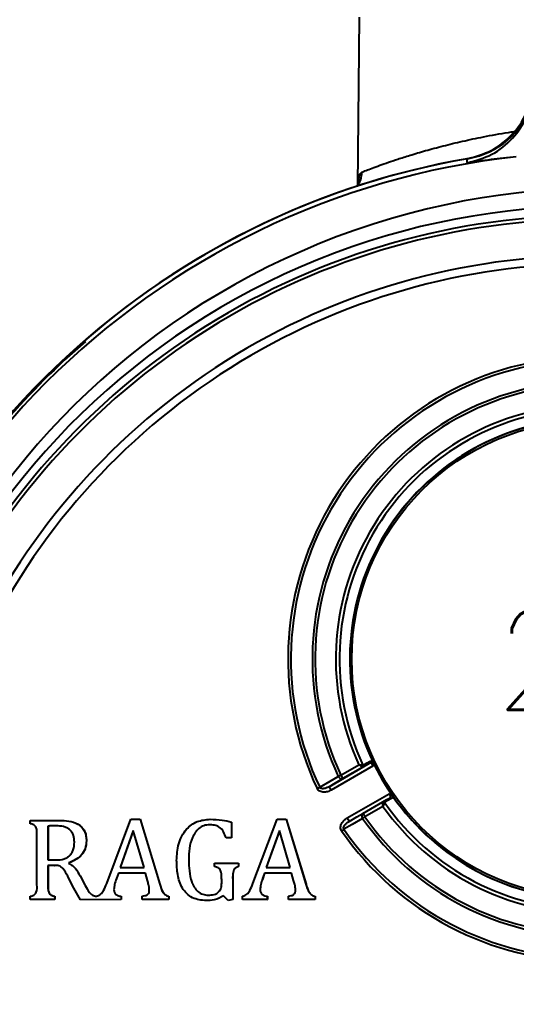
# Model space of a CAD drawing. Header units: millimetres. Extents: x 2448 to 4397, y 790 to 2168.
# Drawn here: x 2928.4 to 2984.2, y 1939.5 to 2050.6 of the extents above; entities that cross this region are included whole.
import ezdxf

# ---------------------------------------------------------------- set-up
doc = ezdxf.new("R2010")
doc.units = ezdxf.units.MM
doc.layers.add('标注', color=3, linetype='Continuous', lineweight=13)
doc.styles.add('01', font='txt.shx')

msp = doc.modelspace()

# ---------------------------------------------------------------- linework, layer by layer
at = {"color": 7, "linetype": 'Continuous', "lineweight": 25}
for p, q in [((2966.571, 2050.916), (2966.365, 2031.97)), ((2935.816, 2014.531), (2935.743, 2014.631)), ((2963.188, 1964.532), (2967.736, 1967.157)), ((2968.121, 1966.858), (2963.418, 1964.142)), ((2964.506, 1965.825), (2966.521, 1966.988)), ((2966.988, 1966.736), (2964.735, 1965.435)), ((2965.218, 1961.024), (2969.921, 1963.74)), ((2970.014, 1963.28), (2970.012, 1963.272)), ((2966.985, 1961.538), (2969.238, 1962.839)), ((2969.221, 1962.312), (2967.205, 1961.148)), ((2969.265, 1962.851), (2969.237, 1962.837)), ((2929.614, 1960.379), (2929.614, 1960.75)), ((2929.614, 1960.75), (2932.865, 1960.75)), ((2938.203, 1953.646), (2940.92, 1960.873)), ((2940.92, 1960.873), (2941.95, 1960.873)), ((2941.95, 1960.873), (2944.165, 1953.593)), ((2941.95, 1960.873), (2941.955, 1960.873)), ((2941.955, 1960.873), (2944.169, 1953.593)), ((2949.824, 1960.873), (2949.828, 1960.873)), ((2954.626, 1953.646), (2957.342, 1960.873)), ((2957.342, 1960.873), (2958.372, 1960.873)), ((2958.372, 1960.873), (2960.587, 1953.593)), ((2958.372, 1960.873), (2958.377, 1960.873)), ((2958.377, 1960.873), (2960.592, 1953.593)), ((2931.611, 1960.107), (2931.611, 1956.304)), ((2931.611, 1960.107), (2931.616, 1960.107)), ((2931.616, 1960.107), (2931.616, 1956.304)), ((2941.175, 1959.596), (2939.706, 1955.44)), ((2941.177, 1959.589), (2939.711, 1955.44)), ((2942.398, 1955.44), (2941.175, 1959.596)), ((2952.231, 1960.566), (2952.231, 1958.774)), ((2952.231, 1960.566), (2952.236, 1960.566)), ((2957.597, 1959.596), (2956.129, 1955.44)), ((2957.599, 1959.589), (2956.133, 1955.44)), ((2958.82, 1955.44), (2957.597, 1959.596)), ((2930.376, 1953.522), (2930.376, 1959.086)), ((2935.933, 1958.473), (2935.937, 1958.473)), ((2952.231, 1958.774), (2951.614, 1958.774)), ((2951.614, 1958.774), (2951.618, 1958.774)), ((2952.236, 1958.774), (2951.618, 1958.774)), ((2952.231, 1958.774), (2952.236, 1958.774)), ((2931.611, 1956.304), (2932.346, 1956.304)), ((2947.416, 1956.333), (2947.42, 1956.333)), ((2931.611, 1955.687), (2931.611, 1953.526)), ((2932.323, 1955.687), (2931.611, 1955.687)), ((2931.611, 1955.687), (2931.616, 1955.687)), ((2931.616, 1955.687), (2931.616, 1953.526)), ((2932.327, 1955.687), (2931.616, 1955.687)), ((2932.323, 1955.687), (2932.327, 1955.687)), ((2933.944, 1955.974), (2933.944, 1955.916)), ((2933.944, 1955.974), (2933.948, 1955.974)), ((2933.944, 1955.916), (2933.948, 1955.916)), ((2933.948, 1955.974), (2933.948, 1955.916)), ((2939.706, 1955.44), (2942.398, 1955.44)), ((2950.327, 1955.563), (2950.327, 1955.934)), ((2950.327, 1955.934), (2952.993, 1955.934)), ((2952.993, 1955.934), (2952.993, 1955.563)), ((2952.993, 1955.934), (2952.998, 1955.934)), ((2952.993, 1955.563), (2952.998, 1955.563)), ((2952.998, 1955.934), (2952.998, 1955.563)), ((2956.129, 1955.44), (2958.82, 1955.44)), ((2934.374, 1953.395), (2933.824, 1954.473)), ((2935.211, 1954.516), (2935.778, 1953.453)), ((2935.211, 1954.516), (2935.216, 1954.516)), ((2939.519, 1954.822), (2939.301, 1954.213)), ((2939.301, 1954.213), (2939.306, 1954.213)), ((2939.524, 1954.822), (2939.306, 1954.213)), ((2942.55, 1954.822), (2939.519, 1954.822)), ((2939.519, 1954.822), (2939.524, 1954.822)), ((2942.55, 1954.822), (2939.524, 1954.822)), ((2942.778, 1954.012), (2942.55, 1954.822)), ((2951.12, 1953.707), (2951.12, 1954.093)), ((2952.355, 1954.139), (2952.355, 1951.872)), ((2952.355, 1954.139), (2952.359, 1954.139)), ((2952.359, 1954.139), (2952.359, 1951.872)), ((2955.941, 1954.822), (2955.723, 1954.213)), ((2955.723, 1954.213), (2955.728, 1954.213)), ((2955.946, 1954.822), (2955.728, 1954.213)), ((2958.972, 1954.822), (2955.941, 1954.822)), ((2955.941, 1954.822), (2955.946, 1954.822)), ((2958.972, 1954.822), (2955.946, 1954.822)), ((2959.2, 1954.012), (2958.972, 1954.822)), ((2931.611, 1953.526), (2931.616, 1953.526)), ((2935.25, 1951.844), (2934.374, 1953.395)), ((2935.778, 1953.453), (2935.783, 1953.453)), ((2939.018, 1952.992), (2939.022, 1952.992)), ((2944.165, 1953.593), (2944.169, 1953.593)), ((2955.44, 1952.992), (2955.444, 1952.992)), ((2960.587, 1953.593), (2960.592, 1953.593)), ((2929.614, 1951.859), (2929.614, 1952.229)), ((2932.373, 1951.859), (2929.614, 1951.859)), ((2929.614, 1951.859), (2929.619, 1951.859)), ((2932.378, 1951.859), (2929.619, 1951.859)), ((2932.373, 1952.229), (2932.373, 1951.859)), ((2932.373, 1952.229), (2932.378, 1952.229)), ((2932.373, 1951.859), (2932.378, 1951.859)), ((2932.378, 1952.229), (2932.378, 1951.859)), ((2939.824, 1951.859), (2935.25, 1951.844)), ((2935.25, 1951.844), (2935.254, 1951.844)), ((2939.829, 1951.859), (2935.254, 1951.844)), ((2939.824, 1952.229), (2939.824, 1951.859)), ((2939.824, 1952.229), (2939.829, 1952.229)), ((2939.824, 1951.859), (2939.829, 1951.859)), ((2939.829, 1952.229), (2939.829, 1951.859)), ((2942.193, 1951.859), (2942.193, 1952.229)), ((2945.193, 1951.859), (2942.193, 1951.859)), ((2942.193, 1951.859), (2942.198, 1951.859)), ((2945.198, 1951.859), (2942.198, 1951.859)), ((2945.193, 1952.229), (2945.193, 1951.859)), ((2945.193, 1952.229), (2945.198, 1952.229)), ((2945.193, 1951.859), (2945.198, 1951.859)), ((2945.198, 1952.229), (2945.198, 1951.859)), ((2951.832, 1951.735), (2951.342, 1952.287)), ((2952.355, 1951.872), (2951.832, 1951.735)), ((2952.359, 1951.872), (2951.836, 1951.735)), ((2952.355, 1951.872), (2952.359, 1951.872)), ((2953.466, 1951.859), (2953.466, 1952.229)), ((2956.246, 1951.859), (2953.466, 1951.859)), ((2953.466, 1951.859), (2953.471, 1951.859)), ((2956.251, 1951.859), (2953.471, 1951.859)), ((2956.246, 1952.229), (2956.246, 1951.859)), ((2956.246, 1952.229), (2956.251, 1952.229)), ((2956.246, 1951.859), (2956.251, 1951.859)), ((2956.251, 1952.229), (2956.251, 1951.859)), ((2958.615, 1951.859), (2958.615, 1952.229)), ((2961.615, 1951.859), (2958.615, 1951.859)), ((2958.615, 1951.859), (2958.62, 1951.859)), ((2961.62, 1951.859), (2958.62, 1951.859)), ((2961.615, 1952.229), (2961.615, 1951.859)), ((2961.615, 1952.229), (2961.62, 1952.229)), ((2961.615, 1951.859), (2961.62, 1951.859)), ((2961.62, 1952.229), (2961.62, 1951.859)), ((2949.386, 1951.735), (2949.39, 1951.735)), ((2951.832, 1951.735), (2951.836, 1951.735))]:
    msp.add_line(p, q, dxfattribs=at)
at = {"color": 7, "linetype": 'Continuous', "lineweight": 25, "flags": 128}
for points in [[(2967.045, 1966.961), (2967.464, 1967.197), (2967.793, 1967.382)], [(2967.736, 1967.157), (2967.317, 1966.921), (2966.988, 1966.736)], [(2962.126, 1964.466), (2963.298, 1965.151), (2964.218, 1965.69)], [(2964.735, 1965.435), (2963.869, 1964.929), (2963.188, 1964.532)], [(2969.238, 1962.839), (2969.657, 1963.075), (2969.986, 1963.26)], [(2970.209, 1963.198), (2969.79, 1962.962), (2969.461, 1962.776)], [(2966.946, 1960.965), (2965.773, 1960.282), (2964.852, 1959.745)], [(2965.438, 1960.634), (2966.304, 1961.14), (2966.985, 1961.538)]]:
    msp.add_lwpolyline(points, dxfattribs=at)
at = {"color": 7, "linetype": 'Continuous', "lineweight": 25}
msp.add_circle((2992.506, 1978.859), 26.775, dxfattribs=at)
for centre, radius, start, end in [((2977.348, 2043.943), 9, 279.79389, 341.79081), ((2993.914, 1947.359), 88.439, 96.305, 173.69783), ((2994.021, 1947.359), 89.012, 99.79419, 169.96366), ((2994.019, 1947.363), 89.001, 99.91523, 130.90346), ((2964.173, 2033.534), 2.693, 324.09353, 359.76953), ((2993.911, 1947.36), 84.364, 293.02811, 288.34387), ((2992.753, 1947.361), 82.329, 297.52493, 286.50961), ((2992.559, 1947.361), 81.303, 353.64683, 186.35318), ((2992.55, 1947.362), 80.884, 353.64681, 186.3532), ((2992.511, 1947.361), 76.784, 353.328, 186.67202), ((2992.507, 1947.361), 75.854, 353.328, 186.67202), ((2993.995, 1947.36), 88.863, 130.89677, 139.10606), ((2992.509, 1978.859), 33.936, 94.65301, 205.34943), ((2992.507, 1978.859), 33.618, 94.6531, 205.34935), ((2992.483, 1978.859), 31.182, 95.02094, 204.9815), ((2992.482, 1978.859), 30.864, 95.02103, 204.98142), ((2992.482, 1978.859), 28.546, 95.42972, 204.57273), ((2992.484, 1978.859), 28.138, 94.97932, 205.02313), ((2992.508, 1978.859), 27, 94.73156, 205.27089), ((2992.535, 1978.859), 27, 90.00224, 269.90665), ((2967.643, 1967.3), 0.171, 302.95002, 28.47655), ((2992.509, 1978.859), 27, 205.26966, 214.72789), ((2966.787, 1966.905), 0.207, 310.28589, 14.73869), ((2966.896, 1966.879), 0.171, 302.95777, 28.60363), ((2997.916, 1894.071), 79.15, 114.96791, 115.19738), ((2964.608, 1965.828), 0.413, 199.51463, 287.87969), ((2976.106, 1972.392), 13.33, 209.51693, 211.46086), ((2928.427, 2034.902), 78.083, 295.33577, 295.56838), ((2951.818, 1957.574), 13.33, 29.51693, 31.46086), ((2970.064, 1963.109), 0.17, 31.47725, 117.35836), ((2992.507, 1978.857), 26.998, 214.72711, 325.2729), ((2969.283, 1962.583), 0.206, 45.12004, 109.85581), ((2992.48, 1978.857), 28.544, 215.42535, 324.57466), ((2969.316, 1962.688), 0.17, 31.34968, 117.35039), ((2992.483, 1978.857), 28.136, 214.97494, 325.02507), ((2954.146, 1954.502), 12.85, 28.50544, 30.50205), ((2967.256, 1961.232), 0.409, 131.58716, 220.66525), ((3000.694, 1913.323), 58.384, 125.00057, 125.31177), ((2992.482, 1978.857), 31.179, 215.01663, 324.98338), ((2978.277, 1967.67), 12.85, 208.50544, 210.50205), ((2992.48, 1978.857), 30.861, 215.01665, 324.98336), ((2931.106, 2008.044), 58.921, 304.6327, 304.94106), ((2992.507, 1978.856), 33.934, 214.64857, 325.35145), ((2992.506, 1978.857), 33.616, 214.64859, 325.35142)]:
    msp.add_arc(centre, radius, start, end, dxfattribs=at)
for points, knots in [([(2978.694, 2035.034), (2979.623, 2035.287), (2981.478, 2035.793), (2983.768, 2037.609), (2985.462, 2039.994), (2985.871, 2041.877), (2986.076, 2042.82)], [0, 0, 0, 0, 0.2500466, 0.4994486, 0.7493959, 1, 1, 1, 1]), ([(2978.711, 2034.569), (2979.658, 2034.83), (2981.553, 2035.351), (2983.877, 2037.231), (2985.566, 2039.698), (2985.936, 2041.629), (2986.12, 2042.595)], [0, 0, 0, 0, 0.24969289, 0.49994, 0.7499529, 1, 1, 1, 1]), ([(2966.865, 2033.523), (2967.013, 2033.583), (2967.316, 2033.706), (2967.993, 2033.967), (2968.828, 2034.275), (2969.805, 2034.621), (2970.931, 2035.004), (2972.307, 2035.441), (2973.994, 2035.94), (2975.959, 2036.468), (2978.129, 2037.003), (2980.587, 2037.514), (2982.524, 2037.881), (2983.731, 2038.051), (2983.924, 2038.078)], [0, 0, 0, 0, 0.0791491, 0.16153129, 0.24716715, 0.32522974, 0.40092453, 0.48683269, 0.58295547, 0.6800906, 0.77701683, 0.87374561, 0.9798023, 1, 1, 1, 1]), ([(2984.201, 2035.263), (2983.241, 2035.155), (2981.312, 2034.938), (2979.581, 2034.693), (2978.711, 2034.569)], [0, 0, 0, 0, 0.49755734, 1, 1, 1, 1]), ([(2978.711, 2034.569), (2978.707, 2034.656), (2978.7, 2034.811), (2978.696, 2034.966), (2978.694, 2035.034)], [0, 0, 0, 0, 0.55999999, 1, 1, 1, 1]), ([(2966.479, 2032.229), (2966.501, 2032.477), (2966.57, 2033.254), (2966.746, 2033.414), (2966.865, 2033.523)], [0, 0, 0, 0, 0.3201018, 1, 1, 1, 1]), ([(2967.793, 1967.382), (2967.814, 1967.39), (2967.856, 1967.407), (2967.935, 1967.393), (2968.02, 1967.352), (2968.08, 1967.298), (2968.11, 1967.271)], [0, 0, 0, 0, 0.2530046, 0.4995959, 0.7533172, 1, 1, 1, 1]), ([(2968.11, 1967.271), (2968.11, 1967.275), (2968.11, 1967.283), (2968.105, 1967.304), (2968.097, 1967.321), (2968.092, 1967.333)], [0, 0, 0, 0, 0.2172611, 0.4477367, 1, 1, 1, 1]), ([(2968.121, 1966.858), (2968.126, 1966.898), (2968.135, 1966.977), (2968.141, 1967.101), (2968.133, 1967.222), (2968.105, 1967.298), (2968.092, 1967.333)], [0, 0, 0, 0, 0.2502989, 0.5003561, 0.7702956, 1, 1, 1, 1]), ([(2966.521, 1966.988), (2966.576, 1966.985), (2966.67, 1966.979), (2966.802, 1966.969), (2966.912, 1966.962), (2966.963, 1966.959), (2966.987, 1966.957)], [0, 0, 0, 0, 0.2964987, 0.501239, 0.7666988, 1, 1, 1, 1]), ([(2966.921, 1966.747), (2966.9, 1966.759), (2966.856, 1966.786), (2966.762, 1966.843), (2966.648, 1966.911), (2966.568, 1966.96), (2966.521, 1966.988)], [0, 0, 0, 0, 0.2335598, 0.4987543, 0.7053199, 1, 1, 1, 1]), ([(2966.988, 1966.736), (2966.978, 1966.733), (2966.96, 1966.727), (2966.933, 1966.741), (2966.921, 1966.747)], [0, 0, 0, 0, 0.5446687, 1, 1, 1, 1]), ([(2966.987, 1966.957), (2966.999, 1966.955), (2967.021, 1966.95), (2967.038, 1966.958), (2967.045, 1966.961)], [0, 0, 0, 0, 0.5591883, 1, 1, 1, 1]), ([(2968.004, 1967.117), (2967.981, 1967.133), (2967.932, 1967.165), (2967.836, 1967.192), (2967.776, 1967.171), (2967.736, 1967.157)], [0, 0, 0, 0, 0.2371779, 0.5009298, 1, 1, 1, 1]), ([(2968.11, 1967.271), (2968.108, 1967.258), (2968.104, 1967.232), (2968.08, 1967.188), (2968.05, 1967.153), (2968.022, 1967.13), (2968.009, 1967.121), (2968.004, 1967.117)], [0, 0, 0, 0, 0.25132341, 0.49403533, 0.77561655, 0.91955333, 1, 1, 1, 1]), ([(2963.418, 1964.142), (2963.285, 1964.077), (2963.019, 1963.948), (2962.574, 1963.89), (2962.205, 1963.968), (2961.956, 1964.139), (2961.879, 1964.266), (2961.84, 1964.33)], [0, 0, 0, 0, 0.2502314, 0.5000296, 0.7491734, 0.874662, 1, 1, 1, 1]), ([(2963.188, 1964.532), (2963.091, 1964.481), (2962.901, 1964.382), (2962.643, 1964.313), (2962.443, 1964.3), (2962.308, 1964.318), (2962.211, 1964.361), (2962.152, 1964.415), (2962.135, 1964.449), (2962.126, 1964.466)], [0, 0, 0, 0, 0.2865456, 0.5610687, 0.6891901, 0.8054766, 0.906505, 0.9531764, 1, 1, 1, 1]), ([(2970.318, 1963.477), (2970.294, 1963.506), (2970.243, 1963.568), (2970.108, 1963.657), (2969.995, 1963.707), (2969.921, 1963.74)], [0, 0, 0, 0, 0.2307502, 0.499775, 1, 1, 1, 1]), ([(2969.986, 1963.26), (2970.018, 1963.287), (2970.067, 1963.328), (2970.092, 1963.424), (2970.089, 1963.482), (2970.087, 1963.51)], [0, 0, 0, 0, 0.4990701, 0.7628027, 1, 1, 1, 1]), ([(2970.274, 1963.524), (2970.261, 1963.529), (2970.236, 1963.539), (2970.19, 1963.54), (2970.139, 1963.532), (2970.106, 1963.518), (2970.087, 1963.51)], [0, 0, 0, 0, 0.2515597, 0.4996828, 0.715314, 1, 1, 1, 1]), ([(2970.274, 1963.524), (2970.282, 1963.485), (2970.298, 1963.406), (2970.29, 1963.313), (2970.263, 1963.239), (2970.227, 1963.212), (2970.209, 1963.198)], [0, 0, 0, 0, 0.2466328, 0.5004014, 0.7469414, 1, 1, 1, 1]), ([(2970.318, 1963.477), (2970.31, 1963.488), (2970.3, 1963.502), (2970.284, 1963.517), (2970.277, 1963.521), (2970.274, 1963.524)], [0, 0, 0, 0, 0.5590981, 0.7786873, 1, 1, 1, 1]), ([(2969.213, 1962.777), (2969.214, 1962.79), (2969.216, 1962.82), (2969.23, 1962.832), (2969.238, 1962.839)], [0, 0, 0, 0, 0.4553313, 1, 1, 1, 1]), ([(2969.221, 1962.312), (2969.22, 1962.367), (2969.217, 1962.46), (2969.215, 1962.593), (2969.213, 1962.702), (2969.213, 1962.753), (2969.213, 1962.777)], [0, 0, 0, 0, 0.29464669, 0.5012456, 0.76642263, 1, 1, 1, 1]), ([(2969.428, 1962.729), (2969.418, 1962.708), (2969.394, 1962.662), (2969.345, 1962.564), (2969.287, 1962.445), (2969.245, 1962.362), (2969.221, 1962.312)], [0, 0, 0, 0, 0.2332838, 0.4987609, 0.703468, 1, 1, 1, 1]), ([(2969.461, 1962.776), (2969.453, 1962.77), (2969.438, 1962.759), (2969.431, 1962.738), (2969.428, 1962.729)], [0, 0, 0, 0, 0.5593038, 1, 1, 1, 1]), ([(2932.865, 1960.75), (2933.229, 1960.739), (2933.952, 1960.718), (2934.842, 1960.447), (2935.428, 1960.007), (2935.735, 1959.563), (2935.901, 1959.038), (2935.921, 1958.672), (2935.933, 1958.473)], [0, 0, 0, 0, 0.2506607, 0.4979437, 0.6250501, 0.7485035, 0.8630456, 1, 1, 1, 1]), ([(2932.87, 1960.75), (2933.233, 1960.737), (2933.958, 1960.713), (2934.85, 1960.446), (2935.436, 1960.004), (2935.86, 1959.394), (2935.906, 1958.841), (2935.937, 1958.473)], [0, 0, 0, 0, 0.2507387, 0.5006348, 0.6258254, 0.7509246, 1, 1, 1, 1]), ([(2946.058, 1956.243), (2946.097, 1956.871), (2946.177, 1958.125), (2946.987, 1959.737), (2948.337, 1960.734), (2949.328, 1960.827), (2949.824, 1960.873)], [0, 0, 0, 0, 0.2808621, 0.5603944, 0.779988, 1, 1, 1, 1]), ([(2949.824, 1960.873), (2950.279, 1960.857), (2951.091, 1960.829), (2951.883, 1960.647), (2952.231, 1960.566)], [0, 0, 0, 0, 0.5599154, 1, 1, 1, 1]), ([(2964.591, 1959.564), (2964.556, 1959.629), (2964.484, 1959.76), (2964.461, 1960.061), (2964.578, 1960.42), (2964.851, 1960.776), (2965.095, 1960.942), (2965.218, 1961.024)], [0, 0, 0, 0, 0.1253862, 0.2510607, 0.5003133, 0.7501156, 1, 1, 1, 1]), ([(2930.376, 1959.086), (2930.375, 1959.228), (2930.372, 1959.509), (2930.34, 1959.867), (2930.2, 1960.122), (2929.962, 1960.289), (2929.754, 1960.343), (2929.614, 1960.379)], [0, 0, 0, 0, 0.2497875, 0.4986891, 0.623422, 0.7479725, 1, 1, 1, 1]), ([(2932.562, 1960.132), (2932.404, 1960.132), (2932.086, 1960.131), (2931.769, 1960.115), (2931.611, 1960.107)], [0, 0, 0, 0, 0.5000661, 1, 1, 1, 1]), ([(2932.567, 1960.132), (2932.389, 1960.132), (2932.072, 1960.132), (2931.755, 1960.115), (2931.616, 1960.107)], [0, 0, 0, 0, 0.56001567, 1, 1, 1, 1]), ([(2934.574, 1958.295), (2934.558, 1958.557), (2934.534, 1958.953), (2934.311, 1959.433), (2934.052, 1959.727), (2933.72, 1959.937), (2933.223, 1960.109), (2932.825, 1960.123), (2932.562, 1960.132)], [0, 0, 0, 0, 0.2489128, 0.3771277, 0.4994141, 0.6203197, 0.749749, 1, 1, 1, 1]), ([(2949.744, 1960.256), (2949.532, 1960.237), (2949.108, 1960.199), (2948.363, 1959.757), (2947.774, 1958.838), (2947.459, 1957.603), (2947.43, 1956.757), (2947.416, 1956.333)], [0, 0, 0, 0, 0.1250099, 0.2499863, 0.4986889, 0.7491401, 1, 1, 1, 1]), ([(2951.614, 1958.774), (2951.534, 1959.004), (2951.373, 1959.464), (2950.924, 1960.01), (2950.319, 1960.234), (2949.936, 1960.249), (2949.744, 1960.256)], [0, 0, 0, 0, 0.28076842, 0.55963245, 0.77936115, 1, 1, 1, 1]), ([(2964.852, 1959.745), (2964.842, 1959.761), (2964.821, 1959.793), (2964.803, 1959.87), (2964.814, 1959.977), (2964.867, 1960.102), (2964.976, 1960.27), (2965.09, 1960.374), (2965.167, 1960.445)], [0, 0, 0, 0, 0.06597104, 0.13167997, 0.27383048, 0.43739711, 0.61755512, 1, 1, 1, 1]), ([(2965.167, 1960.445), (2965.167, 1960.446), (2965.245, 1960.525), (2965.342, 1960.58), (2965.438, 1960.634)], [0, 0, 0, 0, 0.00844091, 1, 1, 1, 1]), ([(2935.933, 1958.473), (2935.905, 1958.175), (2935.853, 1957.603), (2935.424, 1956.863), (2934.762, 1956.318), (2934.233, 1956.096), (2933.944, 1955.974)], [0, 0, 0, 0, 0.2597473, 0.4988551, 0.7262382, 1, 1, 1, 1]), ([(2935.937, 1958.473), (2935.909, 1958.151), (2935.852, 1957.509), (2935.177, 1956.52), (2934.414, 1956.181), (2933.948, 1955.974)], [0, 0, 0, 0, 0.280379, 0.5602922, 1, 1, 1, 1]), ([(2932.346, 1956.304), (2932.636, 1956.308), (2933.071, 1956.313), (2933.625, 1956.488), (2933.988, 1956.721), (2934.274, 1957.045), (2934.53, 1957.568), (2934.557, 1958.006), (2934.574, 1958.295)], [0, 0, 0, 0, 0.2508102, 0.3774947, 0.5007393, 0.621995, 0.7507204, 1, 1, 1, 1]), ([(2949.386, 1951.735), (2948.848, 1951.786), (2948.041, 1951.863), (2947.163, 1952.5), (2946.52, 1953.353), (2946.115, 1954.652), (2946.077, 1955.712), (2946.058, 1956.243)], [0, 0, 0, 0, 0.24891021, 0.37405331, 0.49928992, 0.74922424, 1, 1, 1, 1]), ([(2947.416, 1956.333), (2947.428, 1955.91), (2947.453, 1955.063), (2947.705, 1953.819), (2948.236, 1952.856), (2948.98, 1952.405), (2949.405, 1952.37), (2949.617, 1952.353)], [0, 0, 0, 0, 0.2509733, 0.5016441, 0.7501459, 0.874991, 1, 1, 1, 1]), ([(2933.824, 1954.473), (2933.666, 1954.787), (2933.468, 1955.182), (2933.086, 1955.545), (2932.761, 1955.687), (2932.499, 1955.687), (2932.323, 1955.687)], [0, 0, 0, 0, 0.5004629, 0.6280323, 0.7495371, 1, 1, 1, 1]), ([(2933.944, 1955.916), (2934.088, 1955.839), (2934.371, 1955.689), (2934.83, 1955.226), (2935.057, 1954.802), (2935.211, 1954.516)], [0, 0, 0, 0, 0.254228, 0.4964433, 1, 1, 1, 1]), ([(2951.12, 1954.093), (2951.117, 1954.267), (2951.111, 1954.612), (2951.057, 1955.112), (2950.726, 1955.455), (2950.461, 1955.527), (2950.327, 1955.563)], [0, 0, 0, 0, 0.2814958, 0.5616084, 0.7793283, 1, 1, 1, 1]), ([(2952.993, 1955.563), (2952.893, 1955.527), (2952.692, 1955.453), (2952.468, 1955.205), (2952.351, 1954.749), (2952.353, 1954.391), (2952.355, 1954.139)], [0, 0, 0, 0, 0.18674938, 0.3723338, 0.55912288, 1, 1, 1, 1]), ([(2952.998, 1955.563), (2952.897, 1955.527), (2952.696, 1955.453), (2952.472, 1955.205), (2952.355, 1954.749), (2952.358, 1954.391), (2952.359, 1954.139)], [0, 0, 0, 0, 0.18674938, 0.3723338, 0.55912288, 1, 1, 1, 1]), ([(2939.301, 1954.213), (2939.22, 1953.991), (2939.076, 1953.595), (2939.035, 1953.176), (2939.018, 1952.992)], [0, 0, 0, 0, 0.5603886, 1, 1, 1, 1]), ([(2939.306, 1954.213), (2939.225, 1953.991), (2939.08, 1953.595), (2939.04, 1953.176), (2939.022, 1952.992)], [0, 0, 0, 0, 0.5603886, 1, 1, 1, 1]), ([(2942.994, 1952.926), (2942.973, 1953.133), (2942.935, 1953.502), (2942.826, 1953.856), (2942.778, 1954.012)], [0, 0, 0, 0, 0.559614, 1, 1, 1, 1]), ([(2955.723, 1954.213), (2955.642, 1953.991), (2955.498, 1953.595), (2955.458, 1953.176), (2955.44, 1952.992)], [0, 0, 0, 0, 0.56038863, 1, 1, 1, 1]), ([(2955.728, 1954.213), (2955.647, 1953.991), (2955.502, 1953.595), (2955.462, 1953.176), (2955.444, 1952.992)], [0, 0, 0, 0, 0.5603886, 1, 1, 1, 1]), ([(2959.416, 1952.926), (2959.395, 1953.133), (2959.357, 1953.502), (2959.248, 1953.856), (2959.2, 1954.012)], [0, 0, 0, 0, 0.559614, 1, 1, 1, 1]), ([(2929.614, 1952.229), (2929.753, 1952.265), (2929.96, 1952.319), (2930.202, 1952.482), (2930.408, 1952.867), (2930.391, 1953.231), (2930.376, 1953.522)], [0, 0, 0, 0, 0.25077927, 0.37643473, 0.50023154, 1, 1, 1, 1]), ([(2931.611, 1953.526), (2931.604, 1953.235), (2931.595, 1952.906), (2931.734, 1952.576), (2931.819, 1952.46), (2932.028, 1952.319), (2932.235, 1952.265), (2932.373, 1952.229)], [0, 0, 0, 0, 0.500445, 0.5665268, 0.6257658, 0.7503222, 1, 1, 1, 1]), ([(2931.616, 1953.526), (2931.617, 1953.349), (2931.621, 1953.035), (2931.682, 1952.572), (2932.015, 1952.319), (2932.256, 1952.26), (2932.378, 1952.229)], [0, 0, 0, 0, 0.3150983, 0.561633, 0.7789881, 1, 1, 1, 1]), ([(2935.778, 1953.453), (2935.923, 1953.181), (2936.14, 1952.774), (2936.593, 1952.326), (2936.899, 1952.261), (2937.053, 1952.228)], [0, 0, 0, 0, 0.5008588, 0.7500558, 1, 1, 1, 1]), ([(2937.053, 1952.228), (2937.222, 1952.291), (2937.562, 1952.418), (2937.926, 1952.968), (2938.098, 1953.388), (2938.203, 1953.646)], [0, 0, 0, 0, 0.2779893, 0.5583685, 1, 1, 1, 1]), ([(2939.018, 1952.992), (2939.024, 1952.873), (2939.038, 1952.638), (2939.34, 1952.309), (2939.64, 1952.26), (2939.824, 1952.229)], [0, 0, 0, 0, 0.2808814, 0.5588569, 1, 1, 1, 1]), ([(2939.022, 1952.992), (2939.029, 1952.873), (2939.042, 1952.638), (2939.345, 1952.309), (2939.645, 1952.26), (2939.829, 1952.229)], [0, 0, 0, 0, 0.2808814, 0.5588569, 1, 1, 1, 1]), ([(2942.193, 1952.229), (2942.301, 1952.252), (2942.517, 1952.297), (2942.815, 1952.411), (2942.982, 1952.662), (2942.99, 1952.838), (2942.994, 1952.926)], [0, 0, 0, 0, 0.2811955, 0.5607077, 0.7796524, 1, 1, 1, 1]), ([(2944.165, 1953.593), (2944.256, 1953.263), (2944.382, 1952.804), (2944.804, 1952.34), (2945.063, 1952.266), (2945.193, 1952.229)], [0, 0, 0, 0, 0.5606419, 0.7798878, 1, 1, 1, 1]), ([(2944.169, 1953.593), (2944.26, 1953.263), (2944.387, 1952.804), (2944.809, 1952.34), (2945.068, 1952.266), (2945.198, 1952.229)], [0, 0, 0, 0, 0.5606419, 0.7798878, 1, 1, 1, 1]), ([(2949.617, 1952.353), (2949.834, 1952.362), (2950.267, 1952.381), (2950.832, 1952.678), (2951.093, 1953.196), (2951.111, 1953.537), (2951.12, 1953.707)], [0, 0, 0, 0, 0.2811486, 0.5595012, 0.7791204, 1, 1, 1, 1]), ([(2953.466, 1952.229), (2953.637, 1952.29), (2953.98, 1952.413), (2954.347, 1952.965), (2954.52, 1953.387), (2954.626, 1953.646)], [0, 0, 0, 0, 0.277759, 0.5582123, 1, 1, 1, 1]), ([(2955.44, 1952.992), (2955.447, 1952.873), (2955.46, 1952.638), (2955.762, 1952.309), (2956.062, 1952.26), (2956.246, 1952.229)], [0, 0, 0, 0, 0.28088141, 0.55885689, 1, 1, 1, 1]), ([(2955.444, 1952.992), (2955.451, 1952.873), (2955.465, 1952.638), (2955.767, 1952.309), (2956.067, 1952.26), (2956.251, 1952.229)], [0, 0, 0, 0, 0.2808814, 0.5588569, 1, 1, 1, 1]), ([(2958.615, 1952.229), (2958.723, 1952.252), (2958.939, 1952.297), (2959.237, 1952.411), (2959.404, 1952.662), (2959.412, 1952.838), (2959.416, 1952.926)], [0, 0, 0, 0, 0.2811955, 0.5607077, 0.7796524, 1, 1, 1, 1]), ([(2960.587, 1953.593), (2960.678, 1953.263), (2960.804, 1952.804), (2961.226, 1952.34), (2961.486, 1952.266), (2961.615, 1952.229)], [0, 0, 0, 0, 0.5606419, 0.7798878, 1, 1, 1, 1]), ([(2960.592, 1953.593), (2960.682, 1953.263), (2960.809, 1952.804), (2961.231, 1952.34), (2961.49, 1952.266), (2961.62, 1952.229)], [0, 0, 0, 0, 0.5606419, 0.7798878, 1, 1, 1, 1]), ([(2951.342, 1952.287), (2950.999, 1952.102), (2950.386, 1951.77), (2949.692, 1951.746), (2949.386, 1951.735)], [0, 0, 0, 0, 0.559112, 1, 1, 1, 1])]:
    msp.add_open_spline(points, degree=3, knots=knots, dxfattribs=at)
for points in [[(2968.121, 1966.858), (2968.1, 1966.905), (2968.057, 1966.999), (2968.022, 1967.078), (2968.004, 1967.117)], [(2970.087, 1963.51), (2970.062, 1963.544), (2970.011, 1963.614), (2969.951, 1963.698), (2969.921, 1963.74)]]:
    msp.add_open_spline(points, degree=3, dxfattribs=at)

# ---------------------------------------------------------------- texts
at = {"layer": '标注', "insert": (2981.78, 1984.42), "char_height": 11.25, "width": 53.65123, "attachment_point": 1, "style": '01'}
msp.add_mtext('20', dxfattribs=at)

doc.saveas('drawing.dxf')
